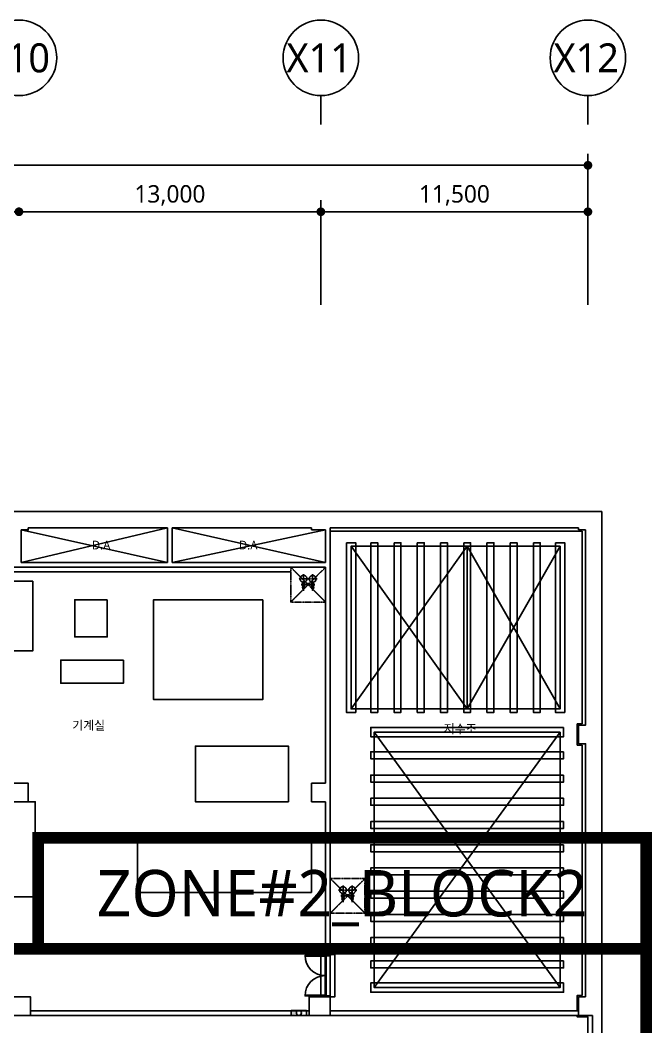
# Model space of a CAD drawing. Header units: millimetres. Extents: x -38475 to 94728, y -31127 to 90245.
# Drawn here: x 67525 to 94728, y 46904 to 90245 of the extents above; entities that cross this region are included whole.
import ezdxf
from ezdxf.enums import TextEntityAlignment as Align

# ---------------------------------------------------------------- set-up
doc = ezdxf.new("R2010")
doc.units = ezdxf.units.MM
doc.linetypes.add('HIDDEN', pattern=[9.524999999999995, 6.349999999999998, -3.174999999999998])
doc.linetypes.add('xr_plan$0$CENTER2', pattern=[1.125, 0.75, -0.125, 0.125, -0.125])
doc.layers.add('e-plan', color=9, linetype='Continuous')
doc.layers.add('구역', color=5, linetype='Continuous')
doc.styles.add('1', font='malgun_0.ttf')
doc.styles.add('USUN', font='malgun_0.ttf')
doc.styles.add('xr_plan$0$USUN', font='malgun_0.ttf')

# ---------------------------------------------------------------- blocks, each defined once
blk = doc.blocks.new('_Dot')
at = {"layer": 'e-plan', "linetype": 'ByBlock', "lineweight": -2}
blk.add_line((-0.5, 0), (-1, 0), dxfattribs=at)
at = {"layer": 'e-plan', "linetype": 'ByBlock', "const_width": 0.5}
blk.add_lwpolyline([(-0.25, 0, 1), (0.25, 0, 1)], format="xyb", close=True, dxfattribs=at)
blk = doc.blocks.new('Xref-지하2층')
at = {"layer": 'e-plan', "linetype": 'Continuous'}
h = blk.add_hatch(color=256, dxfattribs=at)
edge = h.paths.add_edge_path()
edge.add_line((82723.97736662967, 59520.00000000009), (82723.97736662967, 59300.00000000009))
edge.add_line((82723.97736662967, 59300.00000000009), (82949.62220384486, 59375.21494573847))
edge.add_arc((83053.97736662967, 59410.00000000009), 110, 18.434948822920603, 198.4349488229227, ccw=False)
edge.add_line((83158.33252941552, 59444.78505426142), (83383.97736662967, 59520.00000000015))
edge.add_line((83383.97736662967, 59520.00000000009), (82723.97736662967, 59520.00000000009))
at = {"layer": 'e-plan'}
for p, q in [((84000.00000000745, 98900.00000000373), (84000.00000000745, 97650.00000000373)), ((95500.00000000698, 98900.00000000373), (95500.00000000698, 97650.00000000373)), ((95500, 89900), (95500, 96400)), ((-13525, 95900), (95125, 95900)), ((84000, 89900), (84000, 94400)), ((84000, 89900), (84000, 94400)), ((95500, 89900), (95500, 94400)), ((71375, 93900), (83625, 93900)), ((84375, 93900), (95125, 93900)), ((96100, 81000.00000000006), (96100, -7899.999999999942)), ((71100.0000000001, 78800.00000000006), (71100, 80200.00000001205)), ((77400.00207280647, 80300.00000000471), (71100.00414561294, 78800.00000000006)), ((71100.00414561294, 80200.0000000167), (77400.00207280647, 78800.00000000041)), ((77400.00207280647, 78800.00000000047), (77400.00207280647, 80300.00000000006)), ((77600.00207280647, 80300.00000000006), (77600.00207280647, 78800.00000000047)), ((77600.00207280647, 80300.00000000518), (84200.00000000012, 78800.00000000099)), ((84200, 80200.00000001205), (77600.00207280647, 78800.00000000052)), ((83599.99999998242, 80200.00000001205), (84200, 80200.00000001205)), ((84200, 80200.00000001205), (84200, 78800.00000000099)), ((84400, 80200.00000001205), (84400, 61920.00000000003)), ((95099.99999998242, 80200.00000002427), (95400, 80200.00000002427)), ((85299.99999999991, 79499.99999999994), (90299.99999999991, 72499.99999999997)), ((90299.99999999991, 79499.99999999994), (85299.99999999991, 72499.99999999997)), ((90299.99999999991, 79499.99999999994), (90299.99999999991, 72499.99999999997)), ((90299.99999999991, 79499.99999999994), (94299.99999999991, 72499.99999999997)), ((94299.99999999991, 79499.99999999994), (90299.99999999991, 72499.99999999997)), ((90299.99999999991, 79499.99999999994), (90299.99999999991, 72499.99999999997)), ((56050.00000000012, 78599.99999999977), (84200, 78600.00000000052)), ((71100.0000000001, 78800.00000000006), (77400.00207280647, 78800.00000000047)), ((77600.00207280647, 78800.00000000047), (84200, 78800.00000000099)), ((84200, 78600.00000000006), (84200, 69300.00000001205)), ((76799.99999999299, 77200.00000000035), (76799.99999999299, 74566.754966915)), ((81499.99999999299, 74944.93377485906), (81499.99999999299, 77200.00000000035)), ((86299.99999999985, 60499.99999999997), (94299.99999999985, 71499.99999999997)), ((86299.99999999985, 71499.99999999997), (94299.99999999985, 60499.99999999997)), ((84200, 61920.00000000003), (84200, 68500.00000000006)), ((84188.06285018314, 61885.00000000006), (84188.06285018314, 60175.00000000006)), ((84200, 61920.00000000006), (84400, 61920.00000000006)), ((84231, 60150.00000000006), (84231, 61870.00000000006)), ((95100, 59300.00000000006), (95500, 59300.00000000006)), ((95700, 59300.00000000006), (95700, 57300.00000000006))]:
    blk.add_line(p, q, dxfattribs=at)
at = {"layer": 'e-plan', "linetype": 'Continuous'}
for p, q in [((-14450, 81000.00000000006), (96100, 81000.00000000006)), ((71399.99999998242, 80300.00000002614), (77400.00207280647, 80300.00000001391)), ((71400.00000003458, 80200.00000001205), (71399.99999998242, 80300.00000001205)), ((77600.00207280647, 80300.00000001345), (83599.99999998242, 80300.00000000128)), ((83599.99999998242, 80200.00000001205), (83599.99999998242, 80300.00000000128)), ((84399.99999998242, 80300.00000000006), (95099.99999998242, 80300.00000000006)), ((84399.99999998242, 80200.00000001205), (84399.99999998242, 80300.00000000006)), ((95099.99999998242, 80300.00000000006), (95099.99999998242, 80200.00000002427)), ((84400.92283054255, 80150.00000000006), (94949.99999998242, 80150.00000000006)), ((94949.99999998242, 80150.00000000006), (95250, 80150.00000000006)), ((95250, 80150.00000000006), (95250, 71860.00000001205)), ((95250, 71860.00000001205), (95039.99999998242, 71860.00000001205)), ((95039.99999998242, 71860.00000001205), (95039.99999998242, 70939.99999999983)), ((95039.99999998242, 70939.99999999983), (95249.99999999983, 70939.9999999998)), ((71500, 59500.00000000006), (83500, 59500.00000000006)), ((83383.97736662961, 59520.00000000009), (82723.97736662961, 59520.00000000009)), ((82723.97736662961, 59520.00000000009), (82723.97736662961, 59300.00000000009)), ((83383.97736662961, 59300.00000000009), (83383.97736662961, 59520.00000000009)), ((84400, 59500.00000000006), (95100, 59500.00000000006)), ((71500, 59300.00000000006), (83500, 59300.00000000006)), ((84400, 59300.00000000006), (95100, 59300.00000000006))]:
    blk.add_line(p, q, dxfattribs=at)
at = {"layer": 'e-plan', "ltscale": 5}
for p, q in [((85299.9999999998, 79499.99999999994), (90299.99999999991, 72499.99999999997)), ((90299.99999999991, 79499.99999999994), (85299.9999999998, 72499.99999999997)), ((90299.99999999991, 79499.99999999994), (94299.99999999991, 72499.99999999997)), ((94299.99999999991, 79499.99999999994), (90299.99999999991, 72499.99999999997)), ((86299.9999999998, 60499.99999999997), (94299.9999999998, 71499.99999999997)), ((86299.9999999998, 71499.99999999997), (94299.9999999998, 60499.99999999997))]:
    blk.add_line(p, q, dxfattribs=at)
at = {"layer": 'e-plan', "linetype": 'xr_plan$0$CENTER2'}
for p, q in [((84199.99999999302, 78600.00000000006), (82699.99999999302, 77100.00000000006)), ((82699.99999999302, 78600.00000000006), (84199.99999999302, 77100.00000000006)), ((83056.29920959892, 78096.06299399963), (83843.70079040481, 78096.0629939959)), ((83253.14960479969, 78292.91338921624), (83253.14960479317, 77899.21259880351)), ((83646.85039519565, 78292.91338920972), (83646.85039519565, 77899.21259880165)), ((83194.09448623704, 77702.3622036018), (83312.20472335024, 77702.36220359529)), ((83194.09448622959, 77692.51968384447), (83312.2047233521, 77692.5196838426)), ((83253.14960479597, 77850.00000000099), (83203.93700599624, 77702.36220359901)), ((83204.69354164368, 77841.40408091346), (83253.1496047941, 77603.93700599956)), ((83228.54330539284, 77603.93700600235), (83277.75590418791, 77603.93700600142)), ((83253.14960479597, 77850.00000000099), (83400.78740119608, 77849.9999999982)), ((83253.14960479597, 77850.00000000099), (83253.14960479317, 77579.33070660202)), ((83253.14960479597, 77850.00000000099), (83302.3622035929, 77702.36220360087)), ((83301.3672609129, 77840.15431469033), (83253.1496047941, 77603.93700599956)), ((83499.21259879833, 77850.00000000192), (83646.850395191, 77850.00000000006)), ((83587.79527663207, 77702.36220359529), (83705.90551374992, 77702.36220359529)), ((83587.79527663579, 77692.51968384074), (83705.90551375458, 77692.51968384074)), ((83646.850395191, 77850.00000000006), (83597.63779639034, 77702.36220359808)), ((83598.39433204802, 77841.40408090601), (83646.85039519286, 77603.93700599956)), ((83622.24409579532, 77603.93700600049), (83671.4566946025, 77603.93700599676)), ((83646.850395191, 77850.00000000006), (83696.06299399445, 77702.36220359622)), ((83646.850395191, 77850.00000000006), (83646.85039518727, 77579.33070660109)), ((83695.06805131352, 77840.15431468567), (83646.85039519286, 77603.93700599956)), ((85900, 65200.00000000006), (84400, 63700.00000000006)), ((84400, 65200.00000000006), (85900, 63700.00000000006)), ((84756.2992096059, 64696.06299399963), (85543.70079041179, 64696.0629939959)), ((84953.14960480668, 64892.91338921624), (84953.14960480016, 64499.21259880351)), ((85346.85039520264, 64892.91338920972), (85346.85039520264, 64499.21259880165)), ((84894.09448624402, 64302.36220360181), (85012.20472335722, 64302.36220359529)), ((84894.09448623657, 64292.51968384447), (85012.20472335909, 64292.51968384261)), ((84953.14960480295, 64450.00000000099), (84903.93700600322, 64302.36220359901)), ((84904.69354165066, 64441.40408091346), (84953.14960480109, 64203.93700599956)), ((84928.54330539983, 64203.93700600235), (84977.7559041949, 64203.93700600142)), ((84953.14960480295, 64450.00000000099), (85100.78740120307, 64449.9999999982)), ((84953.14960480295, 64450.00000000099), (84953.14960480016, 64179.33070660202)), ((84953.14960480295, 64450.00000000099), (85002.36220359989, 64302.36220360087)), ((85001.36726091988, 64440.15431469033), (84953.14960480109, 64203.93700599956)), ((85199.21259880532, 64450.00000000192), (85346.85039519798, 64450.00000000006)), ((85287.79527663905, 64302.36220359529), (85405.90551375691, 64302.36220359529)), ((85287.79527664278, 64292.51968384074), (85405.90551376157, 64292.51968384074)), ((85346.85039519798, 64450.00000000006), (85297.63779639732, 64302.36220359808)), ((85298.394332055, 64441.40408090601), (85346.85039519984, 64203.93700599956)), ((85322.2440958023, 64203.93700600049), (85371.45669460949, 64203.93700599676)), ((85346.85039519798, 64450.00000000006), (85396.06299400143, 64302.36220359622)), ((85346.85039519798, 64450.00000000006), (85346.85039519425, 64179.33070660109)), ((85395.0680513205, 64440.15431468567), (85346.85039519984, 64203.93700599956))]:
    blk.add_line(p, q, dxfattribs=at)
at = {"layer": 'e-plan'}
for points in [[(71100, 80200.00000001205), (71400.00000003458, 80200.00000001205), (71400.00000003458, 80200.00000001205)], [(95400, 80200.00000002427), (95400, 71800.00000001205), (95099.99999998242, 71800.00000001205), (95099.99999998242, 70999.99999999983), (95400, 70999.99999999983), (95400, 60100.00000000006)], [(95040, 59500.00000000006), (95040, 60160.00000000006), (95250, 60160.00000000006), (95249.99999999983, 70939.9999999998)], [(84200, 69300.00000001205), (83599.99999998242, 69300.00000001205), (83599.99999998242, 68500.00000001205), (84200, 68500.00000001205)], [(84188, 61885.00000000006), (84188, 61850.00000000006), (83318, 61850.00000000006), (83318, 61885.00000000006), (84188, 61885.00000000006)], [(84188, 60145.00000000006), (84188, 60180.00000000006), (83318, 60180.00000000006), (83318, 60145.00000000006), (84188, 60145.00000000006)], [(95400, 60100.00000000006), (95100, 60100.00000000006), (95100, 59300.00000000006), (95700, 59300.00000000006)], [(95500, 57360.00000000006), (95500, 59240.00000000006), (95040, 59240.00000000006), (95040, 59300.00000000006)]]:
    blk.add_lwpolyline(points, dxfattribs=at)
for points in [[(85099.9999999998, 79649.99999999983), (85499.9999999998, 79649.99999999983), (85499.9999999998, 72349.99999999997), (85099.9999999998, 72349.99999999997)], [(94299.99999999991, 79499.99999999994), (94299.99999999991, 72499.99999999997), (85299.99999999991, 72499.99999999997), (85299.99999999991, 79499.99999999994)], [(94299.99999999991, 79499.99999999994), (94299.99999999991, 72499.99999999997), (85299.9999999998, 72499.99999999997), (85299.9999999998, 79499.99999999994)], [(86149.9999999998, 79649.99999999983), (86449.9999999998, 79649.99999999983), (86449.9999999998, 72349.99999999997), (86149.9999999998, 72349.99999999997)], [(87149.9999999998, 79649.99999999983), (87449.9999999998, 79649.99999999983), (87449.9999999998, 72349.99999999997), (87149.9999999998, 72349.99999999997)], [(88149.9999999998, 79649.99999999983), (88449.9999999998, 79649.99999999983), (88449.9999999998, 72349.99999999997), (88149.9999999998, 72349.99999999997)], [(89149.9999999998, 79649.99999999983), (89449.9999999998, 79649.99999999983), (89449.9999999998, 72349.99999999997), (89149.9999999998, 72349.99999999997)], [(90149.9999999998, 79649.99999999983), (90449.9999999998, 79649.99999999983), (90449.9999999998, 72349.99999999997), (90149.9999999998, 72349.99999999997)], [(91149.9999999998, 79649.99999999983), (91449.9999999998, 79649.99999999983), (91449.9999999998, 72349.99999999997), (91149.9999999998, 72349.99999999997)], [(92149.9999999998, 79649.99999999983), (92449.9999999998, 79649.99999999983), (92449.9999999998, 72349.99999999997), (92149.9999999998, 72349.99999999997)], [(93149.9999999998, 79649.99999999983), (93449.9999999998, 79649.99999999983), (93449.9999999998, 72349.99999999997), (93149.9999999998, 72349.99999999997)], [(94099.9999999998, 79649.99999999983), (94499.9999999998, 79649.99999999983), (94499.9999999998, 72349.99999999997), (94099.9999999998, 72349.99999999997)], [(71599.99999999299, 77999.9999999982), (71599.99999999299, 74999.9999999982), (69999.99999999299, 74999.9999999982), (69999.99999999299, 77999.9999999982)], [(74799.99999999299, 77200.00000000035), (73399.99999999299, 77200.00000000035), (73399.99999999299, 75600.00000000035), (74799.99999999299, 75600.00000000035)], [(81499.99999999299, 77200.00000000035), (81499.99999999299, 72900.00000000032), (76799.99999999299, 72900.00000000032), (76799.99999999299, 77200.00000000035)], [(75499.99999999299, 74600.00000000035), (75499.99999999299, 73600.00000000035), (72799.99999999299, 73600.00000000035), (72799.99999999299, 74600.00000000035)], [(94449.9999999998, 71699.99999999985), (94449.9999999998, 71299.99999999985), (86149.9999999998, 71299.99999999985), (86149.9999999998, 71699.99999999985)], [(94299.99999999985, 71499.99999999997), (94299.99999999985, 60499.99999999997), (86299.99999999985, 60499.99999999997), (86299.99999999985, 71499.99999999997)], [(94299.9999999998, 71499.99999999997), (94299.9999999998, 60499.99999999997), (86299.9999999998, 60499.99999999997), (86299.9999999998, 71499.99999999997)], [(82600.0000000149, 68500.00000000006), (82600, 70900.00000000378), (78600.00000000006, 70900.00000000367), (78600.00000000751, 68499.99999998877)], [(94449.9999999998, 70649.99999999985), (94449.9999999998, 70349.99999999985), (86149.9999999998, 70349.99999999985), (86149.9999999998, 70649.99999999985)], [(94449.9999999998, 69649.99999999985), (94449.9999999998, 69349.99999999985), (86149.9999999998, 69349.99999999985), (86149.9999999998, 69649.99999999985)], [(70599.99999998242, 68500.00000001205), (71399.99999998242, 68500.00000001205), (71399.99999998242, 69300.00000001205), (70599.99999998242, 69300.00000001205)], [(70699.99999999345, 68500.00000000006), (71699.99999999345, 68500.00000000006), (71700.0000000009, 64400.00000000006), (70700.0000000009, 64400.00000000006)], [(94449.9999999998, 68649.99999999985), (94449.9999999998, 68349.99999999985), (86149.9999999998, 68349.99999999985), (86149.9999999998, 68649.99999999985)], [(94449.9999999998, 67649.99999999985), (94449.9999999998, 67349.99999999985), (86149.9999999998, 67349.99999999985), (86149.9999999998, 67649.99999999985)], [(83600.0000000149, 64599.99999999636), (83600, 67000.00000000009), (76100, 67000.00000000009), (76100.00000000745, 64599.99999998519)], [(94449.9999999998, 66649.99999999985), (94449.9999999998, 66349.99999999985), (86149.9999999998, 66349.99999999985), (86149.9999999998, 66649.99999999985)], [(94449.9999999998, 65649.99999999985), (94449.9999999998, 65349.99999999985), (86149.9999999998, 65349.99999999985), (86149.9999999998, 65649.99999999985)], [(94449.9999999998, 64649.99999999985), (94449.9999999998, 64349.99999999985), (86149.9999999998, 64349.99999999985), (86149.9999999998, 64649.99999999985)], [(94449.9999999998, 63649.99999999985), (94449.9999999998, 63349.99999999985), (86149.9999999998, 63349.99999999985), (86149.9999999998, 63649.99999999985)], [(94449.9999999998, 62649.99999999985), (94449.9999999998, 62349.99999999985), (86149.9999999998, 62349.99999999985), (86149.9999999998, 62649.99999999985)], [(84200, 61920.00000000003), (84000, 61920.00000000003), (84000, 60100.00000000006), (84200, 60100.00000000006)], [(84188, 61910.00000000006), (84188, 61885.00000000006), (84231, 61885.00000000006), (84231, 61870.00000000006), (84369, 61870.00000000006), (84412, 61885.00000000006), (84412, 61910.00000000006)], [(84400, 60100.00000000006), (84600, 60100.00000000006), (84600, 61919.99999995439), (84400, 61919.99999995439)], [(94449.9999999998, 61649.99999999985), (94449.9999999998, 61349.99999999985), (86149.9999999998, 61349.99999999985), (86149.9999999998, 61649.99999999985)], [(94449.9999999998, 60699.99999999985), (94449.9999999998, 60299.99999999985), (86149.9999999998, 60299.99999999985), (86149.9999999998, 60699.99999999985)], [(70700, 59300.00000000006), (71500, 59300.00000000006), (71500, 60100.00000000006), (70700, 60100.00000000006)], [(83500, 59300.00000000006), (84400, 59300.00000000006), (84400, 60100.00000000006), (83500, 60100.00000000006)], [(84188, 60110.00000000006), (84188, 60135.00000000006), (84231, 60135.00000000006), (84231, 60150.00000000006), (84369, 60150.00000000006), (84412, 60135.00000000006), (84412, 60110.00000000006)]]:
    blk.add_lwpolyline(points, close=True, dxfattribs=at)
at = {"layer": 'e-plan', "linetype": 'xr_plan$0$CENTER2'}
for points in [[(82699.99999999302, 77100.00000000006), (84199.99999999302, 77100.00000000006), (84199.99999999302, 78600.00000000006), (82699.99999999302, 78600.00000000006)], [(84400, 63700.00000000006), (85900, 63700.00000000006), (85900, 65200.00000000006), (84400, 65200.00000000006)]]:
    blk.add_lwpolyline(points, close=True, dxfattribs=at)
at = {"layer": 'e-plan', "linetype": 'Continuous'}
blk.add_lwpolyline([(82699.99999999307, 78399.99999999971), (57749.99999999303, 78399.99999999354)], dxfattribs=at)
at = {"layer": 'e-plan'}
for centre in [(71000.00000000745, 100525.0000000037), (84000.00000000745, 100525.0000000037), (95500.00000000698, 100525.0000000037)]:
    blk.add_circle(centre, 1625, dxfattribs=at)
at = {"layer": 'e-plan', "linetype": 'xr_plan$0$CENTER2'}
for centre, radius in [((83253.1496047969, 78096.0629939987), 147.6377964019775), ((83646.85039519565, 78096.0629939987), 147.6377964019775), ((83253.14960479597, 77850.00000000099), 68.77802436550456), ((83646.850395191, 77850.00000000006), 68.77802436550456), ((84953.14960480388, 64696.0629939987), 147.6377964019775), ((85346.85039520264, 64696.0629939987), 147.6377964019775), ((84953.14960480295, 64450.00000000099), 68.77802436550456), ((85346.85039519798, 64450.00000000006), 68.77802436550456)]:
    blk.add_circle(centre, radius, dxfattribs=at)
at = {"layer": 'e-plan', "linetype": 'Continuous'}
blk.add_circle((83053.97736662961, 59410.00000000009), 110, dxfattribs=at)
at = {"layer": 'e-plan', "linetype": 'xr_plan$0$CENTER2'}
for centre, start, end in [((83253.14960479597, 77850.00000000099), 36.86989775256573, 323.1301020347621), ((83449.99999999302, 77850.00000000006), 306.8698977525657, 233.1301025142386), ((83646.850395191, 77850.00000000006), 216.8698977525657, 143.1301020556687), ((84953.14960480295, 64450.00000000099), 36.86989775256573, 323.1301020347621), ((85150, 64450.00000000006), 306.8698977525657, 233.1301025142386), ((85346.85039519798, 64450.00000000006), 216.8698977525657, 143.1301020556687)]:
    blk.add_arc(centre, 49.21259880065917, start, end, dxfattribs=at)
at = {"layer": 'e-plan'}
for centre, start, end in [((84188, 61885.00000000006), 180, 270), ((84188, 60145.00000000006), 90, 180)]:
    blk.add_arc(centre, 870.0000000000001, start, end, dxfattribs=at)
at = {"layer": 'e-plan', "xscale": 375, "yscale": 375, "zscale": 375}
for p in [(95500, 95900), (71000, 93900), (84000, 93900), (95500, 93900)]:
    blk.add_blockref('_Dot', p, dxfattribs=at)
at = {"layer": 'e-plan', "xscale": 375, "yscale": 375, "zscale": 375, "rotation": 180}
for p in [(71000, 93900), (84000, 93900)]:
    blk.add_blockref('_Dot', p, dxfattribs=at)
at = {"layer": 'e-plan', "style": 'USUN'}
for s, p in [('X10', (69519.44633152918, 99900.00000000373)), ('X11', (82519.44633152918, 99900.00000000373)), ('X12', (94019.44633152871, 99900.00000000373, -1.389392454630652e-08))]:
    blk.add_text(s, height=1250, dxfattribs=at).set_placement(p)
at = {"layer": 'e-plan', "style": 'xr_plan$0$USUN'}
for p in [(74537.91917843185, 79550.00000000239), (80873.1041687848, 79550.00000000239)]:
    blk.add_text('D.A', height=375, dxfattribs=at).set_placement(p, align=Align.MIDDLE_CENTER)
at = {"layer": 'e-plan', "ltscale": 3, "style": 'xr_plan$0$USUN'}
for s, p in [('기계실', (74000, 71786.74165309692)), ('저수조', (90000, 71637.84246391754))]:
    blk.add_text(s, height=375, dxfattribs=at).set_placement(p, align=Align.MIDDLE_CENTER)
at = {"layer": 'e-plan', "char_height": 750, "attachment_point": 5, "style": 'USUN'}
for s, insert in [('\\A1;13,000', (77500, 94602.7004076087)), ('\\A1;11,500', (89750, 94602.7004076087))]:
    blk.add_mtext(s, dxfattribs=dict(at, insert=insert))
blk = doc.blocks.new('A$C61602750')
at = {"layer": 'e-plan'}
blk.add_blockref('Xref-지하2층', (-3525.000000000218, -11905.00000004651), dxfattribs=at)

msp = doc.modelspace()

# ---------------------------------------------------------------- linework, layer by layer
at = {"layer": '구역', "color": 7, "linetype": 'HIDDEN', "ltscale": 2, "const_width": 500}
msp.add_lwpolyline([(68304.43828640942, 55047.7542830582), (94478.3849307361, 55047.7542830582), (94478.3849307361, 50267.23061568636), (68304.43828640942, 50267.23061568636)], close=True, dxfattribs=at)
msp.add_lwpolyline([(37000.69582262845, 45891.13562621566), (54847.65729234082, 45891.13562621566), (54847.65729234082, 50267.23061568633), (94478.3849307361, 50267.23061568636), (94478.3849307361, 7766.096786508162), (81998.06868708035, 7766.096786508162), (81998.06868708035, 9681.199203584867), (37000.69582262839, 9681.199203584867)], dxfattribs=at)

# ---------------------------------------------------------------- block references
at = {"layer": 'e-plan'}
msp.add_blockref('A$C61602750', (0, 0), dxfattribs=at)

# ---------------------------------------------------------------- texts
at = {"layer": '구역', "color": 7, "linetype": 'HIDDEN', "ltscale": 2, "style": '1'}
msp.add_text('ZONE#2_BLOCK2', height=2000, dxfattribs=at).set_placement((81391.41160857276, 52657.49244937228), align=Align.MIDDLE_CENTER)

doc.saveas('drawing.dxf')
